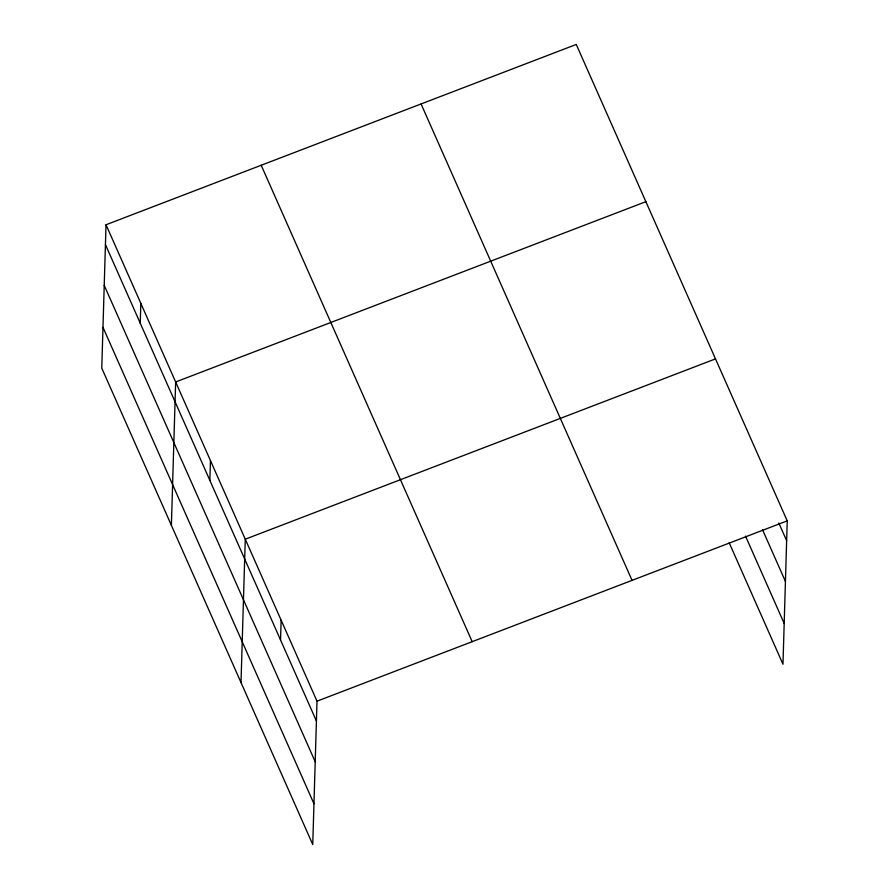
<?xml version="1.0" encoding="UTF-8"?>
<svg xmlns="http://www.w3.org/2000/svg" width="889" height="889" viewBox="0 0 889 889"><rect width="100%" height="100%" fill="white"/><g stroke="black" fill="none" stroke-linecap="round" stroke-linejoin="round"><path stroke-width="1.33" d="M106.024 224.761L101.768 368.135L312.75 844.55L317.006 701.177L106.024 224.761L576.25 44.45L787.232 520.865L782.976 664.239L729.18 542.746M140.24 323.196L140.829 303.371M171.388 525.355L175.644 381.981L645.881 201.67M209.871 480.416L210.46 460.591M241.008 682.563L245.264 539.201L715.501 358.889M280.546 640.013L281.135 620.189M317.006 701.177L787.232 520.865M778.797 522.976L786.643 540.69M762.462 529.577L785.443 581.462M745.527 536.145L784.187 623.467M421.075 103.957L632.057 580.373M261.199 165.265L472.181 641.68M105.435 244.586L316.417 721.001M104.224 285.358L315.206 761.773M102.98 327.363L313.961 803.778"/></g></svg>
